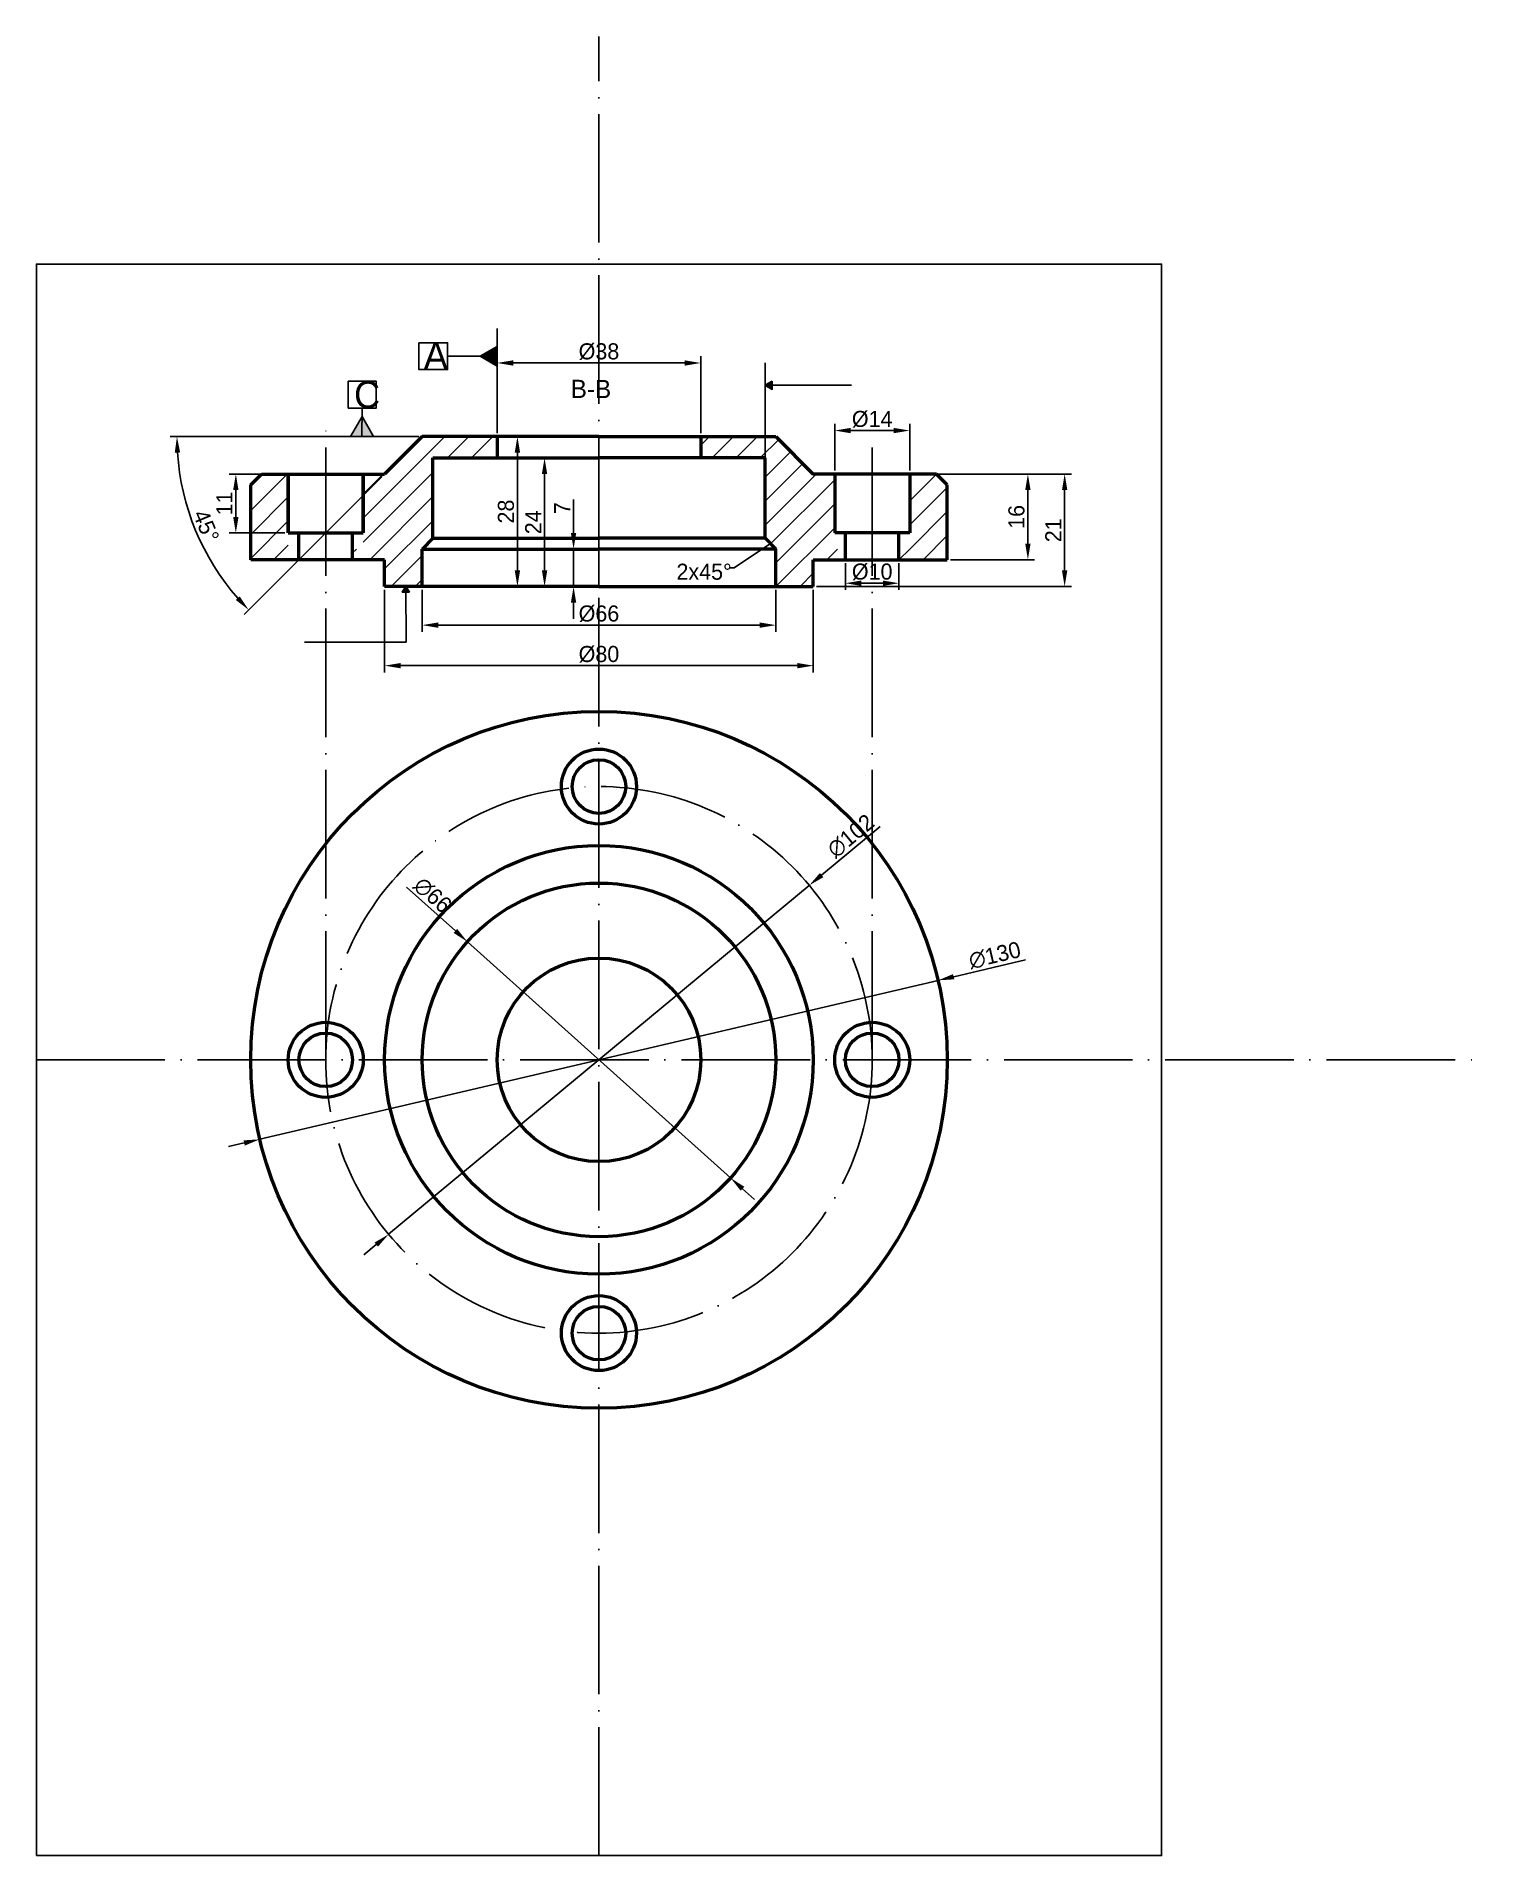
# Model space of a CAD drawing. Header units: millimetres. Extents: x 0 to 271, y 0 to 339.
import ezdxf
from ezdxf import colors
from ezdxf.entities.mleader import LeaderData, LeaderLine
from ezdxf.math import Vec2, Vec3

# ---------------------------------------------------------------- set-up
doc = ezdxf.new("R2010")
doc.units = ezdxf.units.MM
doc.linetypes.add('ACAD_ISO04W100', pattern=[30, 24, -3, 0, -3])
doc.layers.add('axe', color=170, linetype='ACAD_ISO04W100')
doc.layers.add('subtire', color=131, linetype='Continuous')
doc.layers.add('groasa', color=10, linetype='Continuous', lineweight=50)
doc.dimstyles.new('Copy of ISO-25', dxfattribs={"dimtxt": 3, "dimasz": 3, "dimexe": 1.25, "dimexo": 0.625, "dimtad": 1, "dimdec": 0, "dimtxsty": 'Standard', "dimcen": 2.5, "dimadec": 0, "dimazin": 0, "dimtfac": 1, "dimtdec": 0, "dimtmove": 0, "dimatfit": 0, "dimfxl": 1, "dimarcsym": 0})

# ---------------------------------------------------------------- blocks, each defined once
blk = doc.blocks.new('*D5')
at = {"layer": 'Defpoints', "color": 0, "transparency": 16777216}
for p in [(151, 241.82), (161, 241.82), (161, 237.44)]:
    blk.add_point(p, dxfattribs=at)
at = {"layer": 'subtire', "color": 0, "lineweight": -2, "transparency": 16777216}
for p, q in [((151, 241.2), (151, 236.19)), ((161, 241.2), (161, 236.19)), ((154, 237.44), (158, 237.44))]:
    blk.add_line(p, q, dxfattribs=at)
at = {"layer": 'subtire', "color": 0, "transparency": 16777216}
for points in [[(154, 237.94), (154, 236.94), (151, 237.44)], [(158, 237.94), (158, 236.94), (161, 237.44)]]:
    blk.add_solid(points, dxfattribs=at)
at = {"layer": 'subtire', "color": 0, "transparency": 16777216, "insert": (156, 239.56), "char_height": 3, "attachment_point": 5}
blk.add_mtext('%%C10', dxfattribs=at)
blk = doc.blocks.new('*D6')
at = {"layer": 'Defpoints', "color": 0, "transparency": 16777216}
for p in [(163, 265.93), (149, 257.82), (163, 257.82)]:
    blk.add_point(p, dxfattribs=at)
at = {"layer": 'subtire', "color": 0, "lineweight": -2, "transparency": 16777216}
for p, q in [((149, 258.45), (149, 267.18)), ((152, 265.93), (160, 265.93)), ((163, 258.45), (163, 267.18))]:
    blk.add_line(p, q, dxfattribs=at)
at = {"layer": 'subtire', "color": 0, "transparency": 16777216}
for points in [[(152, 266.43), (152, 265.43), (149, 265.93)], [(160, 266.43), (160, 265.43), (163, 265.93)]]:
    blk.add_solid(points, dxfattribs=at)
at = {"layer": 'subtire', "color": 0, "transparency": 16777216, "insert": (156, 268.05), "char_height": 3, "attachment_point": 5}
blk.add_mtext('%%C14', dxfattribs=at)
blk = doc.blocks.new('*D7')
at = {"layer": 'Defpoints', "color": 0, "transparency": 16777216}
for p in [(168, 257.82), (170, 241.82), (185.06, 241.82)]:
    blk.add_point(p, dxfattribs=at)
at = {"layer": 'subtire', "color": 0, "lineweight": -2, "transparency": 16777216}
for p, q in [((168.63, 257.82), (186.31, 257.82)), ((185.06, 254.82), (185.06, 244.82)), ((170.63, 241.82), (186.31, 241.82))]:
    blk.add_line(p, q, dxfattribs=at)
at = {"layer": 'subtire', "color": 0, "transparency": 16777216}
for points in [[(184.56, 254.82), (185.56, 254.82), (185.06, 257.82)], [(184.56, 244.82), (185.56, 244.82), (185.06, 241.82)]]:
    blk.add_solid(points, dxfattribs=at)
at = {"layer": 'subtire', "color": 0, "transparency": 16777216, "insert": (182.93, 249.82), "char_height": 3, "attachment_point": 5, "rotation": 90}
blk.add_mtext('16', dxfattribs=at)
blk = doc.blocks.new('*D8')
at = {"layer": 'Defpoints', "color": 0, "transparency": 16777216}
for p in [(145, 257.82), (145, 236.82), (191.92, 236.82)]:
    blk.add_point(p, dxfattribs=at)
at = {"layer": 'subtire', "color": 0, "lineweight": -2, "transparency": 16777216}
for p, q in [((145.63, 257.82), (193.17, 257.82)), ((191.92, 254.82), (191.92, 239.82)), ((145.63, 236.82), (193.17, 236.82))]:
    blk.add_line(p, q, dxfattribs=at)
at = {"layer": 'subtire', "color": 0, "transparency": 16777216}
for points in [[(191.42, 254.82), (192.42, 254.82), (191.92, 257.82)], [(191.42, 239.82), (192.42, 239.82), (191.92, 236.82)]]:
    blk.add_solid(points, dxfattribs=at)
at = {"layer": 'subtire', "color": 0, "transparency": 16777216, "insert": (189.8, 247.32), "char_height": 3, "attachment_point": 5, "rotation": 90}
blk.add_mtext('21', dxfattribs=at)
blk = doc.blocks.new('*D9')
at = {"layer": 'Defpoints', "color": 0, "transparency": 16777216}
for p in [(124, 278.54), (86, 264.82), (124, 264.82)]:
    blk.add_point(p, dxfattribs=at)
at = {"layer": 'subtire', "color": 0, "lineweight": -2, "transparency": 16777216}
for p, q in [((86, 265.45), (86, 279.79)), ((89, 278.54), (121, 278.54)), ((124, 265.45), (124, 279.79))]:
    blk.add_line(p, q, dxfattribs=at)
at = {"layer": 'subtire', "color": 0, "transparency": 16777216}
for points in [[(89, 279.04), (89, 278.04), (86, 278.54)], [(121, 279.04), (121, 278.04), (124, 278.54)]]:
    blk.add_solid(points, dxfattribs=at)
at = {"layer": 'subtire', "color": 0, "transparency": 16777216, "insert": (105, 280.66), "char_height": 3, "attachment_point": 5}
blk.add_mtext('%%C38', dxfattribs=at)
blk = doc.blocks.new('*D10')
at = {"layer": 'Defpoints', "color": 0, "transparency": 16777216}
for p in [(72, 236.82), (138, 236.82), (72, 229.62)]:
    blk.add_point(p, dxfattribs=at)
at = {"layer": 'subtire', "color": 0, "lineweight": -2, "transparency": 16777216}
for p, q in [((72, 236.2), (72, 228.37)), ((138, 236.2), (138, 228.37)), ((135, 229.62), (75, 229.62))]:
    blk.add_line(p, q, dxfattribs=at)
at = {"layer": 'subtire', "color": 0, "transparency": 16777216}
for points in [[(75, 230.12), (75, 229.12), (72, 229.62)], [(135, 230.12), (135, 229.12), (138, 229.62)]]:
    blk.add_solid(points, dxfattribs=at)
at = {"layer": 'subtire', "color": 0, "transparency": 16777216, "insert": (105, 231.74), "char_height": 3, "attachment_point": 5}
blk.add_mtext('%%C66', dxfattribs=at)
blk = doc.blocks.new('*D11')
at = {"layer": 'Defpoints', "color": 0, "transparency": 16777216}
for p in [(65, 236.82), (145, 236.82), (65, 222.06)]:
    blk.add_point(p, dxfattribs=at)
at = {"layer": 'subtire', "color": 0, "lineweight": -2, "transparency": 16777216}
for p, q in [((65, 236.2), (65, 220.81)), ((145, 236.2), (145, 220.81)), ((142, 222.06), (68, 222.06))]:
    blk.add_line(p, q, dxfattribs=at)
at = {"layer": 'subtire', "color": 0, "transparency": 16777216}
for points in [[(68, 222.56), (68, 221.56), (65, 222.06)], [(142, 222.56), (142, 221.56), (145, 222.06)]]:
    blk.add_solid(points, dxfattribs=at)
at = {"layer": 'subtire', "color": 0, "transparency": 16777216, "insert": (105, 224.18), "char_height": 3, "attachment_point": 5}
blk.add_mtext('%%C80', dxfattribs=at)
blk = doc.blocks.new('*D12')
at = {"layer": 'Defpoints', "color": 0, "transparency": 16777216}
for p in [(47, 257.82), (37.23, 246.82), (47, 246.82)]:
    blk.add_point(p, dxfattribs=at)
at = {"layer": 'subtire', "color": 0, "lineweight": -2, "transparency": 16777216}
for p, q in [((46.38, 257.82), (35.98, 257.82)), ((37.23, 254.82), (37.23, 249.82)), ((46.38, 246.82), (35.98, 246.82))]:
    blk.add_line(p, q, dxfattribs=at)
at = {"layer": 'subtire', "color": 0, "transparency": 16777216}
for points in [[(36.73, 254.82), (37.73, 254.82), (37.23, 257.82)], [(36.73, 249.82), (37.73, 249.82), (37.23, 246.82)]]:
    blk.add_solid(points, dxfattribs=at)
at = {"layer": 'subtire', "color": 0, "transparency": 16777216, "insert": (35.1, 252.32), "char_height": 3, "attachment_point": 5, "rotation": 90}
blk.add_mtext('11', dxfattribs=at)
blk = doc.blocks.new('*D13')
at = {"layer": 'Defpoints', "color": 0, "transparency": 16777216}
for p in [(72, 264.82), (72, 264.82), (86, 264.82), (65, 257.82), (27.8, 252.98)]:
    blk.add_point(p, dxfattribs=at)
at = {"layer": 'subtire', "color": 0, "lineweight": -2, "transparency": 16777216}
for p, q in [((71.38, 264.82), (24.99, 264.82)), ((64.56, 257.38), (38.76, 231.58))]:
    blk.add_line(p, q, dxfattribs=at)
blk.add_arc((72, 264.82), 45.76, 183.7566, 221.2434, dxfattribs=at)
at = {"layer": 'subtire', "color": 0, "transparency": 16777216}
for points in [[(25.83, 261.81), (26.83, 261.84), (26.24, 264.82)], [(37.95, 234.99), (37.22, 234.31), (39.64, 232.46)]]:
    blk.add_solid(points, dxfattribs=at)
at = {"layer": 'subtire', "color": 0, "transparency": 16777216, "insert": (31.68, 248.12), "char_height": 3, "attachment_point": 5, "rotation": 292.5}
blk.add_mtext('45°', dxfattribs=at)
blk = doc.blocks.new('*D14')
at = {"layer": 'Defpoints', "color": 0, "transparency": 16777216}
for p in [(100.26, 243.82), (105, 243.82), (105, 236.82)]:
    blk.add_point(p, dxfattribs=at)
at = {"layer": 'subtire', "color": 0, "lineweight": -2, "transparency": 16777216}
for p, q in [((100.26, 246.82), (100.26, 253.07)), ((104.38, 243.82), (99.01, 243.82)), ((100.26, 236.82), (100.26, 243.82)), ((104.38, 236.82), (99.01, 236.82)), ((100.26, 233.82), (100.26, 230.82))]:
    blk.add_line(p, q, dxfattribs=at)
at = {"layer": 'subtire', "color": 0, "transparency": 16777216}
for points in [[(99.76, 246.82), (100.76, 246.82), (100.26, 243.82)], [(99.76, 233.82), (100.76, 233.82), (100.26, 236.82)]]:
    blk.add_solid(points, dxfattribs=at)
at = {"layer": 'subtire', "color": 0, "transparency": 16777216, "insert": (98.13, 251.45), "char_height": 3, "attachment_point": 5, "rotation": 90}
blk.add_mtext('7', dxfattribs=at)
blk = doc.blocks.new('*D15')
at = {"layer": 'Defpoints', "color": 0, "transparency": 16777216}
for p in [(94.85, 260.82), (105, 260.82), (105, 236.82)]:
    blk.add_point(p, dxfattribs=at)
at = {"layer": 'subtire', "color": 0, "lineweight": -2, "transparency": 16777216}
for p, q in [((104.38, 260.82), (93.6, 260.82)), ((94.85, 239.82), (94.85, 257.82)), ((104.38, 236.82), (93.6, 236.82))]:
    blk.add_line(p, q, dxfattribs=at)
at = {"layer": 'subtire', "color": 0, "transparency": 16777216}
for points in [[(94.35, 257.82), (95.35, 257.82), (94.85, 260.82)], [(94.35, 239.82), (95.35, 239.82), (94.85, 236.82)]]:
    blk.add_solid(points, dxfattribs=at)
at = {"layer": 'subtire', "color": 0, "transparency": 16777216, "insert": (92.73, 248.82), "char_height": 3, "attachment_point": 5, "rotation": 90}
blk.add_mtext('24', dxfattribs=at)
blk = doc.blocks.new('*D16')
at = {"layer": 'Defpoints', "color": 0, "transparency": 16777216}
for p in [(89.78, 264.82), (105, 264.82), (105, 236.82)]:
    blk.add_point(p, dxfattribs=at)
at = {"layer": 'subtire', "color": 0, "lineweight": -2, "transparency": 16777216}
for p, q in [((104.38, 264.82), (88.53, 264.82)), ((89.78, 239.82), (89.78, 261.82)), ((104.38, 236.82), (88.53, 236.82))]:
    blk.add_line(p, q, dxfattribs=at)
at = {"layer": 'subtire', "color": 0, "transparency": 16777216}
for points in [[(89.28, 261.82), (90.28, 261.82), (89.78, 264.82)], [(89.28, 239.82), (90.28, 239.82), (89.78, 236.82)]]:
    blk.add_solid(points, dxfattribs=at)
at = {"layer": 'subtire', "color": 0, "transparency": 16777216, "insert": (87.65, 250.82), "char_height": 3, "attachment_point": 5, "rotation": 90}
blk.add_mtext('28', dxfattribs=at)
blk = doc.blocks.new('*D17')
at = {"layer": 'Defpoints', "color": 0, "transparency": 16777216}
for p in [(144.25, 181.06), (65.75, 115.94)]:
    blk.add_point(p, dxfattribs=at)
at = {"layer": 'subtire', "color": 0, "lineweight": -2, "transparency": 16777216}
for p, q in [((146.56, 182.98), (157.5, 192.05)), ((65.75, 115.94), (144.25, 181.06)), ((63.44, 114.02), (61.13, 112.11))]:
    blk.add_line(p, q, dxfattribs=at)
at = {"layer": 'subtire', "color": 0, "transparency": 16777216}
for points in [[(146.24, 183.36), (146.88, 182.59), (144.25, 181.06)], [(63.12, 114.41), (63.76, 113.64), (65.75, 115.94)]]:
    blk.add_solid(points, dxfattribs=at)
at = {"layer": 'subtire', "color": 0, "transparency": 16777216, "insert": (152.01, 190.26), "char_height": 3, "attachment_point": 5, "rotation": 39.6779}
blk.add_mtext('∅102', dxfattribs=at)
blk = doc.blocks.new('*D18')
at = {"layer": 'Defpoints', "color": 0, "transparency": 16777216}
for p in [(168.29, 163.33), (41.71, 133.67)]:
    blk.add_point(p, dxfattribs=at)
at = {"layer": 'subtire', "color": 0, "lineweight": -2, "transparency": 16777216}
for p, q in [((171.21, 164.01), (184.59, 167.15)), ((41.71, 133.67), (168.29, 163.33)), ((38.79, 132.99), (35.87, 132.3))]:
    blk.add_line(p, q, dxfattribs=at)
at = {"layer": 'subtire', "color": 0, "transparency": 16777216}
for points in [[(171.09, 164.5), (171.32, 163.53), (168.29, 163.33)], [(38.68, 133.47), (38.91, 132.5), (41.71, 133.67)]]:
    blk.add_solid(points, dxfattribs=at)
at = {"layer": 'subtire', "color": 0, "transparency": 16777216, "insert": (178.88, 167.99), "char_height": 3, "attachment_point": 5, "rotation": 13.1874}
blk.add_mtext('∅130', dxfattribs=at)
blk = doc.blocks.new('*D19')
at = {"layer": 'Defpoints', "color": 0, "transparency": 16777216}
for p in [(80.44, 170.54), (129.56, 126.46)]:
    blk.add_point(p, dxfattribs=at)
at = {"layer": 'subtire', "color": 0, "lineweight": -2, "transparency": 16777216}
for p, q in [((78.21, 172.55), (69.09, 180.73)), ((129.56, 126.46), (80.44, 170.54)), ((131.79, 124.45), (134.02, 122.45))]:
    blk.add_line(p, q, dxfattribs=at)
at = {"layer": 'subtire', "color": 0, "transparency": 16777216}
for points in [[(78.54, 172.92), (77.88, 172.18), (80.44, 170.54)], [(132.12, 124.82), (131.46, 124.08), (129.56, 126.46)]]:
    blk.add_solid(points, dxfattribs=at)
at = {"layer": 'subtire', "color": 0, "transparency": 16777216, "insert": (73.95, 179.22), "char_height": 3, "attachment_point": 5, "rotation": 318.0889}
blk.add_mtext('∅66', dxfattribs=at)

msp = doc.modelspace()

# ---------------------------------------------------------------- hatches: boundary and pattern name
at = {"layer": 'subtire'}
h = msp.add_hatch(color=256, dxfattribs=at)
h.dxf.hatch_style = 1
h.paths.add_polyline_path([(86, 281.64), (82.82, 279.8), (86, 279.79)])
h.paths.add_polyline_path([(86, 279.79), (82.82, 279.8), (82.8, 279.79), (86, 277.94)])
h = msp.add_hatch(color=256, dxfattribs=at)
h.dxf.hatch_style = 1
h.paths.add_polyline_path([(137.35, 274.39), (136, 274.39), (136, 274.38), (137.35, 273.6)])
h.paths.add_polyline_path([(137.35, 275.17), (136, 274.4), (136, 274.39), (137.35, 274.39)])
h = msp.add_hatch(color=256, dxfattribs=at)
h.dxf.hatch_style = 1
h.paths.add_polyline_path([(60.81, 268.55), (58.62, 264.84), (60.77, 264.82)])
h.paths.add_polyline_path([(60.81, 268.55), (60.77, 264.82), (62.93, 264.8)])
h = msp.add_hatch(dxfattribs=at)
h.set_pattern_fill('ANSI31', color=256)
h.paths.add_polyline_path([(74, 260.82), (86, 260.82), (86, 264.82), (72, 264.82), (65, 257.82), (61, 257.82), (61, 243.82), (59, 243.82), (59, 241.82), (65, 241.82), (65, 236.82), (72, 236.82), (72, 243.82), (74, 245.82)])
h.paths.add_polyline_path([(47, 257.82), (42, 257.82), (40, 255.82), (40, 241.82), (49, 241.82), (49, 243.82), (47, 243.82)])
h.paths.add_polyline_path([(170, 255.82), (168, 257.82), (163, 257.82), (163, 243.82), (161, 243.82), (161, 241.82), (170, 241.82)])
h.paths.add_polyline_path([(149, 257.82), (145, 257.82), (138, 264.82), (124, 264.82), (124, 260.82), (136, 260.82), (136, 245.82), (138, 243.82), (138, 236.82), (145, 236.82), (145, 241.82), (151, 241.82), (151, 243.82), (149, 243.82)])
h = msp.add_hatch(color=256, dxfattribs=at)
h.dxf.hatch_style = 1
h.paths.add_polyline_path([(69.03, 236.82), (68.97, 236.82), (68.97, 235.76), (69.65, 235.76)])
h.paths.add_polyline_path([(68.97, 236.82), (68.91, 236.82), (68.3, 235.75), (68.97, 235.76)])

# ---------------------------------------------------------------- linework, layer by layer
for q in [(0, 148.5), (105, 0)]:
    msp.add_line((0, 0), q)
msp.add_lwpolyline([(105, 0), (210, 0), (210, 297), (0, 297), (0, 0)])
at = {"layer": 'axe'}
for p, q in [((105, 0), (105, 339.49)), ((54, 148.5), (54, 266.71)), ((105, 236.82), (105, 264.82)), ((156, 148.5), (156, 266.71)), ((0, 148.5), (270.86, 148.5))]:
    msp.add_line(p, q, dxfattribs=at)
msp.add_circle((105, 148.5), 51, dxfattribs=at)
at = {"layer": 'groasa'}
for p, q in [((72, 264.82), (65, 257.82)), ((86, 264.82), (72, 264.82)), ((105, 264.82), (86, 264.82)), ((86, 264.82), (86, 260.82)), ((105, 264.82), (124, 264.82)), ((124, 264.82), (124, 260.82)), ((124, 264.82), (138, 264.82)), ((138, 264.82), (145, 257.82)), ((74, 245.82), (74, 260.82)), ((74, 260.82), (105, 260.82)), ((136, 260.82), (105, 260.82)), ((136, 245.82), (136, 260.82)), ((40, 255.82), (42, 257.82)), ((40, 241.82), (40, 255.82)), ((42, 257.82), (61, 257.82)), ((42, 257.82), (65, 257.82)), ((47, 246.82), (47, 257.82)), ((47, 257.82), (47, 246.82)), ((61, 248.96), (61, 257.82)), ((61, 257.82), (61, 246.82)), ((168, 257.82), (145, 257.82)), ((149, 257.82), (149, 246.82)), ((163, 257.82), (163, 246.82)), ((170, 255.82), (168, 257.82)), ((170, 241.82), (170, 255.82)), ((61, 246.82), (61, 248.96)), ((47, 246.82), (61, 246.82)), ((49, 243.82), (49, 246.82)), ((59, 243.82), (59, 246.82)), ((74, 245.82), (72, 243.82)), ((74, 245.82), (105, 245.82)), ((136, 245.82), (105, 245.82)), ((136, 245.82), (138, 243.82)), ((163, 246.82), (149, 246.82)), ((151, 243.82), (151, 246.82)), ((161, 243.82), (161, 246.82)), ((65, 241.82), (40, 241.82)), ((49, 241.82), (49, 243.82)), ((59, 241.82), (59, 243.82)), ((65, 236.82), (65, 241.82)), ((72, 236.82), (72, 243.82)), ((72, 243.82), (105, 243.82)), ((138, 243.82), (105, 243.82)), ((138, 236.82), (138, 243.82)), ((145, 236.82), (145, 241.82)), ((145, 241.82), (170, 241.82)), ((151, 241.82), (151, 243.82)), ((151, 241.82), (151, 243.82)), ((161, 241.82), (161, 243.82)), ((161, 241.82), (161, 243.82)), ((105, 236.82), (65, 236.82)), ((105, 236.82), (72, 236.82)), ((105, 236.82), (145, 236.82)), ((105, 236.82), (138, 236.82))]:
    msp.add_line(p, q, dxfattribs=at)
for centre, radius in [((105, 148.5), 65), ((105, 199.5), 7), ((105, 199.5), 5), ((105, 148.5), 40), ((105, 148.5), 33), ((105, 148.5), 19), ((54, 148.5), 7), ((54, 148.5), 5), ((156, 148.5), 7), ((156, 148.5), 5), ((105, 97.5), 7), ((105, 97.5), 5)]:
    msp.add_circle(centre, radius, dxfattribs=at)
at = {"layer": 'subtire'}
for p, q in [((86, 279.79), (86, 284.98)), ((76.75, 279.82), (86, 279.79)), ((136, 274.39), (136, 278.56)), ((152.16, 274.39), (136, 274.39)), ((136, 274.39), (136, 272.53)), ((136, 260.82), (136, 273.71)), ((60.82, 270.12), (60.77, 264.82)), ((40, 241.82), (40, 255.82)), ((170, 241.82), (170, 255.82)), ((65, 236.82), (145, 236.82)), ((69.02, 226.46), (68.97, 236.82)), ((50.04, 226.46), (69.02, 226.46))]:
    msp.add_line(p, q, dxfattribs=at)
for points in [[(71.4, 282.33), (76.75, 282.33), (76.75, 277.31), (71.4, 277.31)], [(86, 281.64), (82.8, 279.79), (86, 277.94)], [(58.2, 275.13), (63.44, 275.13), (63.44, 270.12), (58.2, 270.12)], [(137.35, 275.17), (135.99, 274.39), (137.35, 273.6)], [(62.93, 264.8), (60.81, 268.55), (58.62, 264.84)], [(69.65, 235.76), (68.97, 236.92), (68.3, 235.75)]]:
    msp.add_lwpolyline(points, close=True, dxfattribs=at)

# ---------------------------------------------------------------- texts
for s, height, p in [('A', 5.09, (72.28, 277.31)), ('C', 5.02, (59.29, 270.12))]:
    msp.add_text(s, height=height, dxfattribs=at).set_placement(p)
msp.add_text('B-B', height=3.384, rotation=359.6592, dxfattribs=at).set_placement((99.73, 272.03))

# ---------------------------------------------------------------- dimensions: what is measured, and where the dimension line sits
for base, p1, p2, picture, middle in [((124, 278.54), (86, 264.82), (124, 264.82), '*D9', (105, 280.66)), ((163, 265.93), (149, 257.82), (163, 257.82), '*D6', (156, 268.05)), ((161, 237.44), (151, 241.82), (161, 241.82), '*D5', (156, 239.56)), ((65, 222.06), (145, 236.82), (65, 236.82), '*D11', (105, 224.18)), ((72, 229.62), (138, 236.82), (72, 236.82), '*D10', (105, 231.74))]:
    dim = msp.add_linear_dim(base=base, p1=p1, p2=p2, text='%%C<>', dimstyle='Copy of ISO-25', dxfattribs=at)
    dim.commit()
    dim.dimension.update_dxf_attribs({"geometry": picture, "text_midpoint": middle})
dim = msp.add_angular_dim_2l(base=(27.8, 252.98), line1=((72, 264.82), (65, 257.82)), line2=((86, 264.82), (72, 264.82)), dimstyle='Copy of ISO-25', dxfattribs=at)
dim.commit()
dim.dimension.update_dxf_attribs({"geometry": '*D13', "text_midpoint": (31.68, 248.12)})
for base, p1, p2, picture, middle in [((89.78, 264.82), (105, 236.82), (105, 264.82), '*D16', (87.65, 250.82)), ((94.85, 260.82), (105, 236.82), (105, 260.82), '*D15', (92.73, 248.82)), ((37.23, 246.82), (47, 257.82), (47, 246.82), '*D12', (35.1, 252.32)), ((191.92, 236.82), (145, 257.82), (145, 236.82), '*D8', (189.8, 247.32)), ((185.06, 241.82), (168, 257.82), (170, 241.82), '*D7', (182.93, 249.82)), ((100.26, 243.82), (105, 236.82), (105, 243.82), '*D14', (98.13, 251.45))]:
    dim = msp.add_linear_dim(base=base, p1=p1, p2=p2, angle=90, dimstyle='Copy of ISO-25', dxfattribs=at)
    dim.commit()
    dim.dimension.update_dxf_attribs({"geometry": picture, "text_midpoint": middle})
for p1, p2, picture, middle in [((65.75, 115.94), (144.25, 181.06), '*D17', (153.36, 188.62)), ((129.56, 126.46), (80.44, 170.54), '*D19', (72.54, 177.64)), ((41.71, 133.67), (168.29, 163.33), '*D18', (179.36, 165.92))]:
    dim = msp.add_diameter_dim_2p(p1=p1, p2=p2, dimstyle='Copy of ISO-25', dxfattribs=at)
    dim.commit()
    dim.dimension.update_dxf_attribs({"geometry": picture, "text_midpoint": middle, "dimtype": 163})

# ---------------------------------------------------------------- leaders
ml = msp.add_multileader_mtext('Standard', dxfattribs=at)
ml.set_content('{\\H16.66667x;2x45%%D}     ', color=256)
ml.set_leader_properties()
ml.build(insert=Vec2(0, 0))
ml.multileader.update_dxf_attribs({"text_right_attachment_type": 6, "dogleg_length": 0.36, "arrow_head_size": 0.18})
ctx = ml.context
ctx.base_point, ctx.char_height, ctx.arrow_head_size, ctx.landing_gap_size, ctx.plane_origin = Vec3(116.68, 241), 0.18, 0.18, 0.09, Vec3(137, 244.82)
ctx.right_attachment, ctx.text_align_type = 6, 2
notes = []
notes.append((ctx, [(0, (1, 1, 0), (130.22, 240.31), (-1, 0), 0.36, [(0, [(137, 244.82)], 0, [])])]))
ctx.mtext.insert, ctx.mtext.width, ctx.mtext.alignment, ctx.mtext.flow_direction = Vec3(129.77, 241.09), 0.4467, 3, 5
for ctx, leaders in notes:
    for number, flags, end, landing, length, lines in leaders:
        leader = LeaderData()
        leader.index, (leader.has_last_leader_line, leader.has_dogleg_vector, leader.attachment_direction) = number, flags
        leader.last_leader_point, leader.dogleg_vector, leader.dogleg_length = Vec3(end), Vec3(landing), length
        for number, points, colour, breaks in lines:
            line = LeaderLine()
            line.index, line.vertices, line.color, line.breaks = number, Vec3.list(points), colors.encode_raw_color(colour), breaks
            leader.lines.append(line)
        ctx.leaders.append(leader)

doc.saveas('drawing.dxf')
